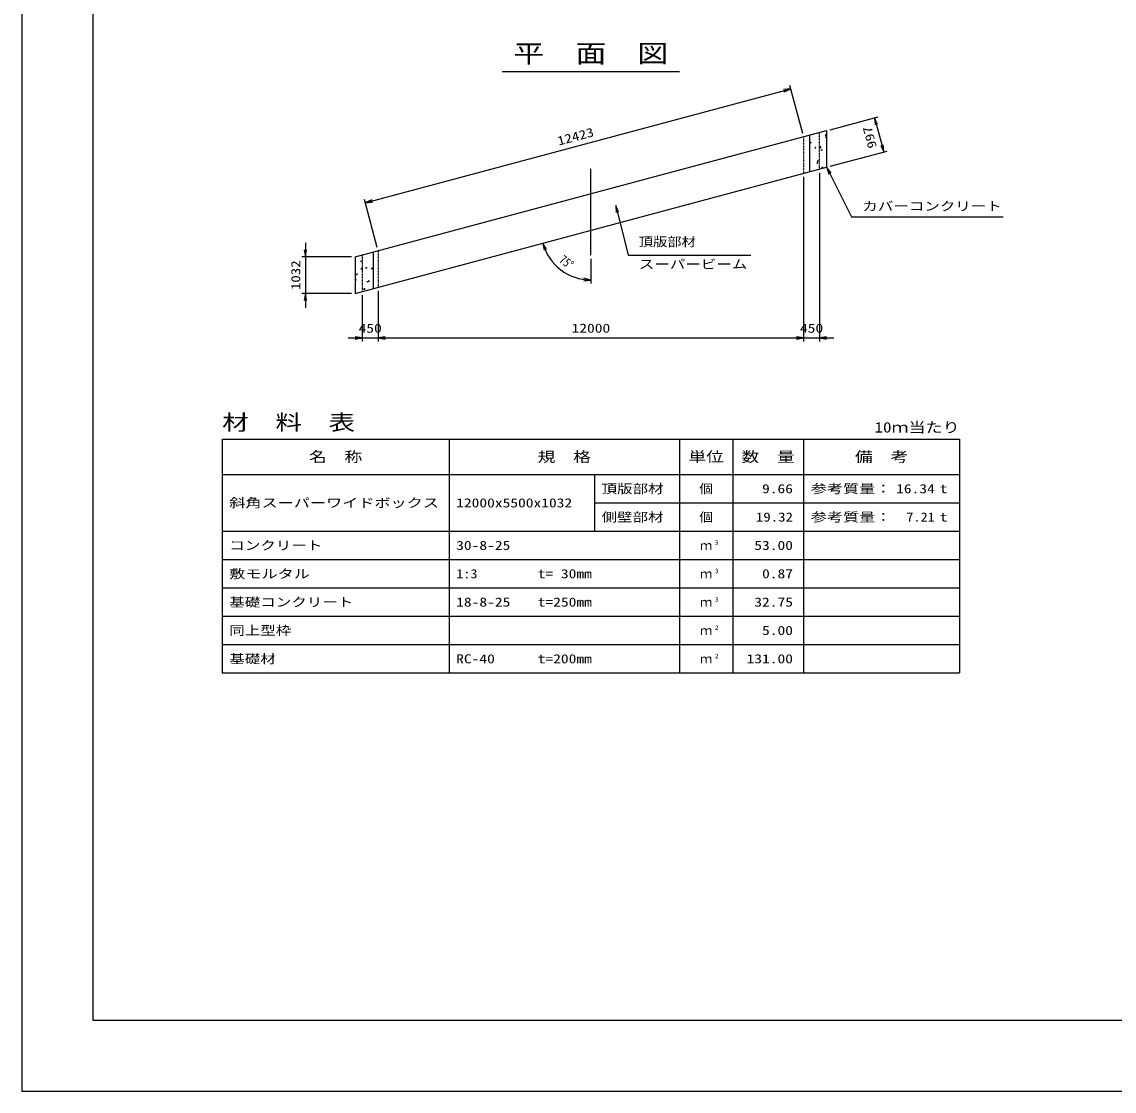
# Model space of a CAD drawing. Units: millimetres at full size. Extents: x 0 to 84100, y 0 to 59400.
# Drawn here: x 0 to 30809, y 0 to 30173 of the extents above; entities that cross this region are included whole.
import ezdxf
from ezdxf.enums import TextEntityAlignment as Align

# ---------------------------------------------------------------- set-up
doc = ezdxf.new("R2010")
doc.units = ezdxf.units.MM
doc.linetypes.add('CHAIN', pattern=[18.5, 12, -1.5, 3.5, -1.5])
doc.linetypes.add('DASHED_SPACED', pattern=[12, 6, -6])
for name, color, linetype, lineweight in [('0_2', 7, 'Continuous', 25), ('D-BMK', 2, 'CHAIN', 25), ('D-DCR-HCHn', 4, 'Continuous', 9), ('D-MTR-FRAM', 7, 'Continuous', 25), ('D-MTR-LINE', 7, 'Continuous', 25), ('D-STR-STRn', 1, 'Continuous', 25), ('D-STR-TXT', 7, 'Continuous', 25), ('D-TTL', 2, 'Continuous', 25), ('D-TTL-TXT', 7, 'Continuous', 25)]:
    doc.layers.add(name, color=color, linetype=linetype, lineweight=lineweight)
doc.layers.add('D-MTR', color=7, linetype='Continuous')
doc.layers.add('D-MTR-TXT', color=7, linetype='Continuous')
doc.styles.add('ＭＳ ゴシック', font='')
doc.styles.get('ＭＳ ゴシック').set_extended_font_data('MS Gothic')

# ---------------------------------------------------------------- blocks, each defined once
blk = doc.blocks.new('open_arrow')
at = {"color": 0, "linetype": 'Continuous', "lineweight": -2}
blk.add_lwpolyline([(7.5, 1.25), (0, 0), (7.5, -1.25)], dxfattribs=at)

msp = doc.modelspace()

# ---------------------------------------------------------------- linework, layer by layer
at = {"layer": '0_2'}
for p, q in [((22024.118, 27024.901), (21661.771, 28377.197)), ((9687.653, 25065.214), (21687.653, 28280.605)), ((22796.593, 27128.357), (24148.889, 27490.704)), ((24052.296, 27464.822), (24310.339, 26501.794)), ((22796.593, 26096.187), (24406.931, 26527.676)), ((22500, 25916.715), (22500, 21153.953)), ((22050, 25796.138), (22050, 21153.953)), ((22050, 25796.138), (22050, 21153.953)), ((10024.118, 23809.511), (9661.771, 25161.807)), ((8000, 23938.751), (8000, 22106.581)), ((9300, 23538.751), (7900, 23538.751)), ((16050, 23488.443), (16050, 22788.443)), ((9300, 22506.581), (7900, 22506.581)), ((10050, 22580.748), (10050, 21153.953)), ((10050, 22580.748), (10050, 21153.953)), ((9600, 22460.171), (9600, 21153.953)), ((9200, 21253.953), (10450, 21253.953)), ((10050, 21253.953), (22050, 21253.953)), ((21650, 21253.953), (22900, 21253.953))]:
    msp.add_line(p, q, dxfattribs=at)
msp.add_arc((16050, 24288.443), 1400, 195, 270, dxfattribs=at)
at = {"layer": 'D-BMK'}
msp.add_line((16050, 23588.443), (16050, 26020.613), dxfattribs=at)
at = {"layer": 'D-DCR-HCHn'}
for p, q in [((22296.786, 26994.435), (22322.331, 26992.2)), ((22322.521, 26992.068), (22320.893, 27000.894)), ((22656.331, 26963.002), (22680.821, 26992.189)), ((22656.335, 26962.978), (22686.699, 26960.322)), ((22658.504, 26925.786), (22694.073, 26939.44)), ((22658.548, 26925.723), (22683.817, 26908.679)), ((22686.889, 26960.188), (22681.015, 26992.031)), ((22683.842, 26908.685), (22694.142, 26939.383)), ((22231.671, 26761.94), (22267.241, 26775.594)), ((22231.715, 26761.877), (22256.984, 26744.833)), ((22257.009, 26744.839), (22267.309, 26775.537)), ((22362.448, 26612.767), (22386.939, 26641.953)), ((22362.453, 26612.743), (22392.817, 26610.086)), ((22393.004, 26609.954), (22387.13, 26641.797)), ((22487.081, 26619.772), (22500, 26633.235)), ((22487.13, 26619.672), (22500, 26617.676)), ((22500, 26633.235), (22526.649, 26661.009)), ((22500, 26617.676), (22532.31, 26612.665)), ((22532.271, 26612.705), (22526.659, 26660.949)), ((22534.901, 26557.409), (22570.47, 26571.063)), ((22534.944, 26557.347), (22560.213, 26540.303)), ((22560.237, 26540.309), (22570.538, 26571.007)), ((22411.298, 26189.032), (22446.867, 26202.686)), ((22411.34, 26188.971), (22436.609, 26171.927)), ((22432.935, 26230.653), (22457.426, 26259.84)), ((22432.938, 26230.63), (22463.302, 26227.973)), ((22436.633, 26171.933), (22446.933, 26202.631)), ((22463.487, 26227.841), (22457.613, 26259.683)), ((22554.431, 26040.835), (22593.999, 26082.072)), ((22554.479, 26040.736), (22576.755, 26037.282)), ((22598.533, 26043.117), (22594.008, 26082.014)), ((9553.427, 23419.462), (9588.996, 23433.115)), ((9553.477, 23419.403), (9578.746, 23402.359)), ((9578.769, 23402.359), (9589.069, 23433.057)), ((9644.787, 23604.342), (9656.774, 23603.293)), ((9656.95, 23603.232), (9656.182, 23607.395)), ((9565.56, 23198.06), (9605.128, 23239.297)), ((9565.6, 23197.988), (9610.78, 23190.981)), ((9610.747, 23191), (9605.135, 23239.245)), ((9696.867, 23223.859), (9721.358, 23253.045)), ((9696.896, 23223.836), (9727.26, 23221.18)), ((9727.433, 23221.118), (9721.559, 23252.961)), ((9856.656, 23214.931), (9892.226, 23228.584)), ((9856.706, 23214.872), (9881.975, 23197.828)), ((9881.997, 23197.829), (9892.298, 23228.527)), ((9425, 22899.86), (9427.475, 22902.81)), ((9425, 22871.677), (9433.377, 22870.944)), ((9433.548, 22870.885), (9427.674, 22902.728)), ((9429.823, 23051.085), (9465.393, 23064.739)), ((9429.873, 23051.027), (9455.142, 23033.983)), ((9455.164, 23033.984), (9465.465, 23064.682)), ((9733.053, 22846.554), (9768.623, 22860.207)), ((9733.102, 22846.496), (9758.371, 22829.452)), ((9758.393, 22829.453), (9768.693, 22860.151)), ((9767.354, 22841.745), (9791.844, 22870.931)), ((9767.382, 22841.723), (9797.746, 22839.066)), ((9797.915, 22839.004), (9792.042, 22870.847)), ((9632.91, 22619.123), (9672.477, 22660.36)), ((9632.949, 22619.052), (9678.129, 22612.045)), ((9678.097, 22612.065), (9672.485, 22660.309))]:
    msp.add_line(p, q, dxfattribs=at)
at = {"layer": 'D-MTR-FRAM'}
for p, q in [((5650, 18400), (26450, 18400)), ((5650, 18400), (5650, 11800)), ((26450, 18400), (26450, 11800)), ((5650, 11800), (26450, 11800))]:
    msp.add_line(p, q, dxfattribs=at)
at = {"layer": 'D-MTR-LINE'}
for p, q in [((12050, 18400), (12050, 11800)), ((18550, 18400), (18550, 11800)), ((20050, 18400), (20050, 11800)), ((22050, 18400), (22050, 11800)), ((5650, 17400), (26450, 17400)), ((16150, 17400), (16150, 15800)), ((16150, 16600), (26450, 16600)), ((5650, 15800), (26450, 15800)), ((5650, 15000), (26450, 15000)), ((5650, 14200), (26450, 14200)), ((5650, 13400), (26450, 13400)), ((5650, 12600), (26450, 12600))]:
    msp.add_line(p, q, dxfattribs=at)
at = {"layer": 'D-STR-STRn'}
for p, q in [((9400, 23538.751), (22700, 27102.475)), ((22220, 26973.86), (22220, 25941.69)), ((22700, 27102.475), (22700, 26070.305)), ((9400, 22506.581), (22700, 26070.305)), ((9400, 23538.751), (9400, 22506.581)), ((9905, 23674.066), (9905, 22641.895))]:
    msp.add_line(p, q, dxfattribs=at)
at = {"layer": 'D-STR-STRn', "linetype": 'DASHED_SPACED'}
for p, q in [((22050, 26928.309), (22050, 25896.138)), ((22500, 26016.715), (22500, 27048.886)), ((9600, 23592.341), (9600, 22560.171)), ((10050, 23712.918), (10050, 22680.748))]:
    msp.add_line(p, q, dxfattribs=at)
at = {"layer": 'D-STR-TXT'}
for points in [[(22704.12, 26067.381), (23404.12, 24667.381), (23604.12, 24667.381), (27674.932, 24667.381)], [(16750, 24992.093), (17100, 23588.443), (17300, 23588.443), (20562.437, 23588.443)]]:
    msp.add_lwpolyline(points, dxfattribs=at)
at = {"layer": 'D-TTL'}
for points in [[(0, 0), (84100, 0), (84100, 59400), (0, 59400)], [(2000, 2000), (82100, 2000), (82100, 57400), (2000, 57400)]]:
    msp.add_lwpolyline(points, close=True, dxfattribs=at)
at = {"layer": 'D-TTL-TXT'}
msp.add_line((13550, 28770), (18550, 28770), dxfattribs=at)

# ---------------------------------------------------------------- block references
at = {"layer": '0_2', "xscale": 26.7, "yscale": 26.7}
for p, rotation in [((21687.653, 28280.605), 195), ((24052.296, 27464.822), 285), ((24310.339, 26501.794), 105), ((9687.653, 25065.214), 15), ((8000, 23538.751), 90), ((14697.704, 23926.096), 289.1), ((16050, 22888.443), 175.9), ((8000, 22506.581), 270), ((9600, 21253.953), 180), ((22050, 21253.953), 180), ((22050, 21253.953), 180)]:
    msp.add_blockref('open_arrow', p, dxfattribs=dict(at, rotation=rotation))
for p in [(10050, 21253.953), (10050, 21253.953), (22500, 21253.953)]:
    msp.add_blockref('open_arrow', p, dxfattribs=at)
at = {"layer": 'D-STR-TXT', "xscale": 26.7, "yscale": 26.7}
for p, rotation in [((22704.12, 26067.381), 296.6), ((16750, 24992.093), 284)]:
    msp.add_blockref('open_arrow', p, dxfattribs=dict(at, rotation=rotation))

# ---------------------------------------------------------------- texts
at = {"layer": '0_2', "style": 'ＭＳ ゴシック'}
for s, rotation, width, p in [('12423', 15, 1.2, (15616.478, 26938.539)), ('997', 105, 1.2, (23915.688, 26912.133)), ('1032', 90, 1.2, (7725, 23022.666)), ('75°', 322.5, 0.8, (15365.143, 23395.921))]:
    msp.add_text(s, height=256.6, rotation=rotation, dxfattribs=dict(at, width=width)).set_placement(p, align=Align.MIDDLE_CENTER)
at = {"layer": '0_2', "style": 'ＭＳ ゴシック', "width": 1.25}
for s, p in [('450', (9825, 21528.953)), ('12000', (16050, 21528.953)), ('450', (22275, 21528.953))]:
    msp.add_text(s, height=256.6, dxfattribs=at).set_placement(p, align=Align.MIDDLE_CENTER)
at = {"layer": 'D-MTR', "style": 'ＭＳ ゴシック', "width": 1.25}
msp.add_text('材\u3000料\u3000表', height=439.9, dxfattribs=at).set_placement((5650, 18520), align=Align.BOTTOM_LEFT)
at = {"layer": 'D-MTR', "style": 'ＭＳ ゴシック', "width": 1.2}
msp.add_text('10ｍ当たり', height=293.3, dxfattribs=at).set_placement((26450, 18496.667), align=Align.BOTTOM_RIGHT)
at = {"layer": 'D-MTR-TXT', "style": 'ＭＳ ゴシック'}
for s, height, width, p in [('名\u3000称', 293.3, 1.25, (8850, 17900)), ('規\u3000格', 293.3, 1.25, (15300, 17900)), ('単位', 293.3, 1.25, (19300, 17900)), ('数\u3000量', 293.3, 1.25, (21050, 17900)), ('備\u3000考', 293.3, 1.25, (24250, 17900)), ('個', 256.6, 1.1, (19300, 17000)), ('個', 256.6, 1.1, (19300, 16200))]:
    msp.add_text(s, height=height, dxfattribs=dict(at, width=width)).set_placement(p, align=Align.MIDDLE_CENTER)
for s, width, p in [('頂版部材', 1.25, (16350, 17000)), ('参考質量：      t', 1.3, (22250, 17000)), ('斜角スーパーワイドボックス', 1.3, (5850, 16600)), ('12000x5500x1032', 1.25, (12250, 16600)), ('側壁部材', 1.25, (16350, 16200)), ('参考質量：      t', 1.3, (22250, 16200)), ('コンクリート', 1.25, (5850, 15400)), ('30-8-25', 1.25, (12250, 15400)), ('敷モルタル', 1.3, (5850, 14600)), ('1:3', 1.15, (12250, 14600)), ('t= 30mm', 1.25, (14550, 14600)), ('基礎コンクリート', 1.25, (5850, 13800)), ('18-8-25', 1.25, (12250, 13800)), ('t=250mm', 1.25, (14550, 13800)), ('同上型枠', 1.25, (5850, 13000)), ('基礎材', 1.25, (5850, 12200)), ('RC-40', 1.25, (12250, 12200)), ('t=200mm', 1.25, (14550, 12200))]:
    msp.add_text(s, height=256.6, dxfattribs=dict(at, width=width)).set_placement(p, align=Align.MIDDLE_LEFT)
for s, width, p in [('9.66', 1.25, (21750, 17000)), ('16.34', 1.25, (25750, 17000)), ('19.32', 1.2, (21750, 16200)), ('7.21', 1.15, (25750, 16200)), ('53.00', 1.25, (21750, 15400)), ('0.87', 1.25, (21750, 14600)), ('32.75', 1.25, (21750, 13800)), ('5.00', 1.25, (21750, 13000)), ('131.00', 1.25, (21750, 12200))]:
    msp.add_text(s, height=256.6, dxfattribs=dict(at, width=width)).set_placement(p, align=Align.MIDDLE_RIGHT)
for p in [(19300, 15400), (19300, 14600), (19300, 13800), (19300, 13000), (19300, 12200)]:
    msp.add_text('ｍ', height=256.6, dxfattribs=at).set_placement(p, align=Align.MIDDLE_CENTER)
at = {"layer": 'D-MTR-TXT', "style": 'ＭＳ ゴシック', "width": 1.15}
for s, p in [('3', (19550, 15376.667)), ('3', (19550, 14576.667)), ('3', (19550, 13776.667)), ('2', (19550, 12976.667)), ('2', (19550, 12176.667))]:
    msp.add_text(s, height=128.3, dxfattribs=at).set_placement(p, align=Align.BOTTOM_LEFT)
at = {"layer": 'D-STR-TXT', "style": 'ＭＳ ゴシック', "width": 1.25}
for s, p in [('カバーコンクリート', (23704.12, 24767.381)), ('スーパービーム', (17400, 23129.814))]:
    msp.add_text(s, height=256.6, dxfattribs=at).set_placement(p, align=Align.BOTTOM_LEFT)
at = {"layer": 'D-STR-TXT', "style": 'ＭＳ ゴシック', "width": 1.15}
msp.add_text('頂版部材\u3000\u3000\u3000\u3000', height=256.6, dxfattribs=at).set_placement((17400, 24097.072), align=Align.TOP_LEFT)
at = {"layer": 'D-TTL-TXT', "style": 'ＭＳ ゴシック', "width": 1.25}
msp.add_text('平\u3000面\u3000図', height=513.2, dxfattribs=at).set_placement((16050, 28870), align=Align.BOTTOM_CENTER)

doc.saveas('drawing.dxf')
